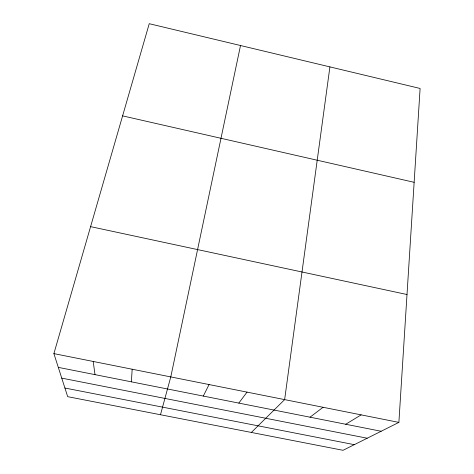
<?xml version="1.0" encoding="UTF-8"?>
<svg xmlns="http://www.w3.org/2000/svg" width="474" height="474" viewBox="0 0 474 474"><rect width="100%" height="100%" fill="white"/><g stroke="black" fill="none" stroke-linecap="round" stroke-linejoin="round"><path stroke-width="0.71" d="M131.399 381.843L132.163 369.222M398.883 422.393L420.106 88.46L149.239 23.7L53.894 353.622L67.681 396.667L343.034 450.3L398.883 422.393L53.894 353.622M329.91 66.899L284.637 399.618L251.356 432.442M240.514 45.522L170.782 376.925L160.479 414.738M203.305 396.068L209.07 384.556M238.819 403.096L247.013 392.116M310.037 417.191L323.055 407.279M345.736 424.254L361.135 414.869M64.914 388.028L354.315 444.665M58.296 367.374L381.137 431.257M61.744 378.128L367.196 438.225M90.593 226.637L407.012 294.52M122.6 115.869L414.14 182.312M93.2 361.461L95.001 374.638"/></g></svg>
